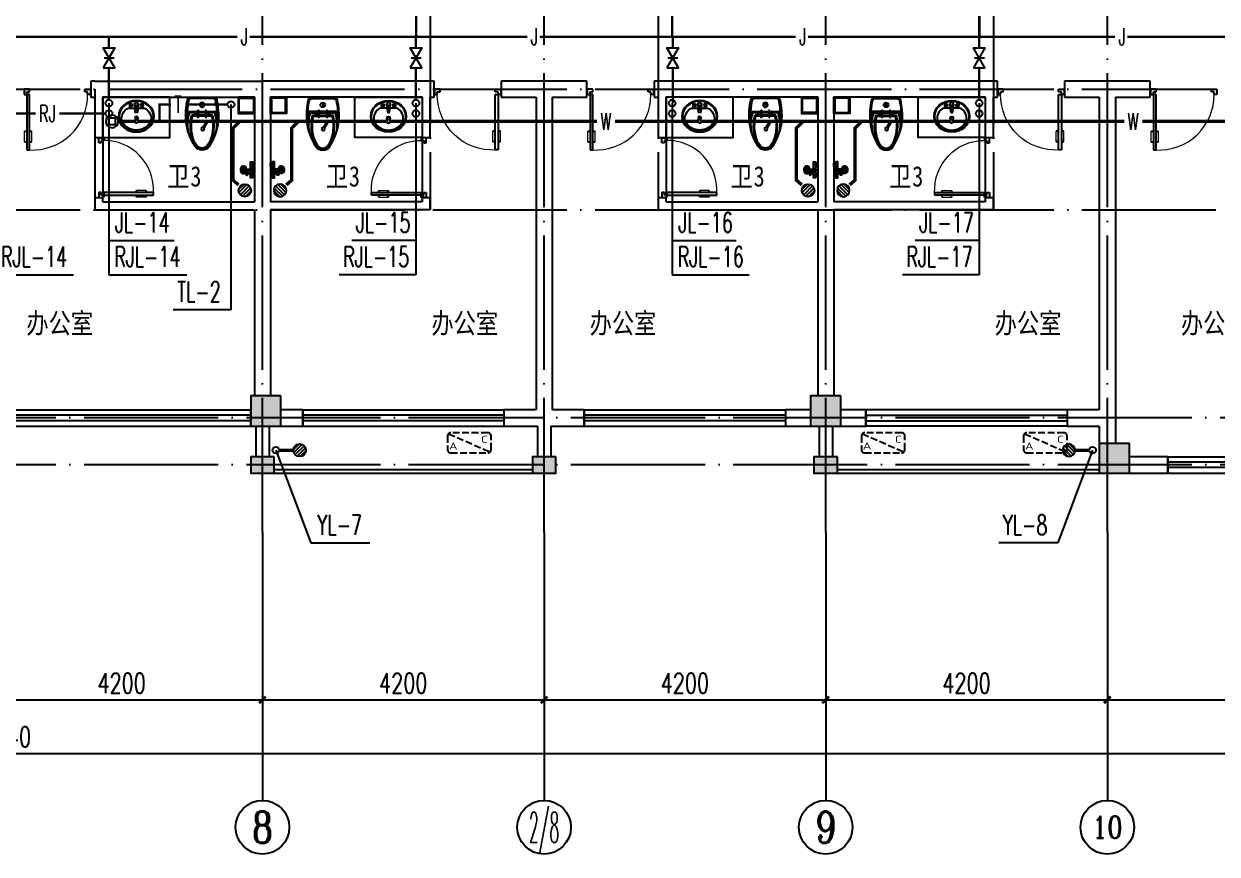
# Model space of a CAD drawing. Extents: x -216126 to 1846968, y -229642 to 543368.
# Drawn here: x 413039 to 430834, y 308683 to 321057 of the extents above; entities that cross this region are included whole.
import ezdxf
from ezdxf.enums import TextEntityAlignment as Align

# ---------------------------------------------------------------- set-up
doc = ezdxf.new("R2010")
doc.units = 0
doc.header["$LTSCALE"] = 1000
doc.header["$MEASUREMENT"] = 0
doc.linetypes.add('DASH', pattern=[0.35, 0.25, -0.1])
doc.linetypes.add('DOTE', pattern=[2.42, 2, -0.2, 0.02, -0.2])
doc.layers.get('Defpoints').update_dxf_attribs({"color": 250})
for name, color, linetype in [('AXIS', 171, 'Continuous'), ('AXIS_TEXT', 7, 'Continuous'), ('COLUMN', 9, 'Continuous'), ('DIM_热给水', 3, 'Continuous'), ('DIM_给水', 3, 'Continuous'), ('DIM_通气', 3, 'Continuous'), ('DIM_雨水', 3, 'Continuous'), ('DOTE', 8, 'DOTE'), ('EQUIP_地漏', 7, 'Continuous'), ('EQUIP_污水', 7, 'Continuous'), ('PIPE-污水', 2, 'Continuous'), ('PIPE-热给水', 5, 'Continuous'), ('PIPE-给水', 3, 'Continuous'), ('PIPE-通气', 3, 'Continuous'), ('PIPE-雨水', 4, 'Continuous'), ('PM洁具与厨具', 8, 'Continuous'), ('PUB_HATCH', 8, 'Continuous'), ('PUB_TEXT', 7, 'Continuous'), ('S_WALL', 9, 'Continuous'), ('TEXT_污水', 7, 'Continuous'), ('TEXT_热给水', 7, 'Continuous'), ('TEXT_给水', 7, 'Continuous'), ('TEXT_通气', 7, 'Continuous'), ('TWT_TEXT', 7, 'Continuous'), ('VALVE_给水', 7, 'Continuous'), ('VPIPE-热给水', 5, 'Continuous'), ('VPIPE-给水', 3, 'Continuous'), ('VPIPE-通气', 3, 'Continuous'), ('VPIPE-雨水', 4, 'Continuous'), ('WALL', 9, 'Continuous'), ('WINDOW', 8, 'Continuous'), ('室外线条', 151, 'Continuous'), ('空调', 200, 'Continuous')]:
    doc.layers.add(name, color=color, linetype=linetype)
doc.styles.add('_TCH_AXIS', font='COMPLEX', dxfattribs={"bigfont": 'GBCBIG'})
doc.styles.add('_TCH_DIM_T3', font='SIMPLEX', dxfattribs={"width": 0.705882, "bigfont": 'GBCBIG'})
doc.styles.add('_TWT_PIPETEXT', font='COMPLEX', dxfattribs={"width": 0.8, "height": 2.5, "bigfont": 'HZTXT'})
doc.styles.add('_TWT_SERIAL', font='COMPLEX', dxfattribs={"width": 0.8, "height": 3, "bigfont": 'HZTXT'})
doc.styles.add('COMPLEX', font='COMPLEX')
doc.styles.add('HZTXT', font='tssdeng.shx', dxfattribs={"width": 0.7, "bigfont": 'hztxt.shx'})
doc.styles.add('宋体', font='', dxfattribs={"width": 0.8})
doc.styles.get('宋体').set_extended_font_data('SimSun')
doc.dimstyles.new('_TCH_ARCH&&100', dxfattribs={"dimtxt": 297.5, "dimasz": 100, "dimexe": 250, "dimexo": 300, "dimgap": 100, "dimtad": 1, "dimdec": 0, "dimzin": 0, "dimdsep": 46, "dimtxsty": '_TCH_DIM_T3', "dimblk": 'ARCHTICK', "dimcen": 0.09, "dimclrt": 7, "dimazin": 2, "dimtfac": 1, "dimtdec": 0, "dimtix": 1, "dimtmove": 2, "dimatfit": 3, "dimfxl": 0, "dimtolj": 1, "dimtzin": 0, "dimarcsym": 0})

# ---------------------------------------------------------------- blocks, each defined once
blk = doc.blocks.new('卫生间排气道-BPW6-w')
at = {"layer": 'PM洁具与厨具'}
for points in [[(120, 0), (120, -240), (-120, -240), (-120, 0)], [(105, -25), (95, -15), (-95, -15), (-105, -25), (-105, -215), (-95, -225), (95, -225), (105, -215)]]:
    blk.add_lwpolyline(points, close=True, dxfattribs=at)
blk = doc.blocks.new('A$C180E387A')
at = {"layer": '空调', "linetype": 'DASH', "ltscale": 0.4}
blk.add_line((15, 285), (635, 15), dxfattribs=at)
blk.add_lwpolyline([(50, 0), (600, 0, 0.414214), (650, 50), (650, 250, 0.414214), (600, 300), (50, 300, 0.414214), (0, 250), (0, 50, 0.414214)], format="xyb", close=True, dxfattribs=at)
at = {"layer": '空调', "style": 'HZTXT', "width": 1.428571}
for s, text_generation_flag, p in [('C', 6, (500, 150)), ('A', 4, (150, 50))]:
    blk.add_text(s, height=105, rotation=180, dxfattribs=dict(at, text_generation_flag=text_generation_flag)).set_placement(p)
blk = doc.blocks.new('洗脸盆-470x530')
at = {"layer": 'PM洁具与厨具', "color": 11}
for p, q in [((-12, -60), (-8, -150)), ((12, -60), (8, -150))]:
    blk.add_line(p, q, dxfattribs=at)
at = {"layer": 'PM洁具与厨具', "color": 130}
for points in [[(-115, -115, 0.156075), (-145, -124)], [(145, -124, 0.156075), (115, -115), (23, -115)]]:
    blk.add_lwpolyline(points, format="xyb", dxfattribs=at)
blk.add_lwpolyline([(-23, -115), (-115, -115)], dxfattribs=at)
at = {"layer": 'PM洁具与厨具', "color": 11}
blk.add_lwpolyline([(30, -60, 1), (-30, -60), (-17, -165, 0.862374), (17, -165)], format="xyb", close=True, dxfattribs=at)
for centre, radius in [((-85, -70), 22.5), ((-85, -70), 17.5), ((85, -70), 22.5), ((85, -70), 17.5), ((0, -260), 25), ((0, -260), 20)]:
    blk.add_circle(centre, radius, dxfattribs=at)
at = {"layer": 'PM洁具与厨具'}
blk.add_ellipse((0, -235), major_axis=(265, 0), ratio=0.886792, dxfattribs=at)
at = {"layer": 'PM洁具与厨具', "color": 11}
blk.add_ellipse((0, -235), major_axis=(255, 0), ratio=0.882353, dxfattribs=at)
at = {"layer": 'PM洁具与厨具', "color": 130}
blk.add_ellipse((0, -260), major_axis=(220, 0), ratio=0.818182, start_param=2.287513, end_param=7.137266, dxfattribs=at)
blk = doc.blocks.new('坐便器-480x790')
at = {"layer": 'PM洁具与厨具', "color": 11}
for p, q in [((-1, -80), (-1, -150)), ((1, -80), (1, -150)), ((-110, -265), (-110, -230)), ((-100, -265), (-100, -230)), ((-90, -265), (-90, -230)), ((90, -265), (90, -230)), ((100, -265), (100, -230)), ((110, -265), (110, -230))]:
    blk.add_line(p, q, dxfattribs=at)
at = {"layer": 'PM洁具与厨具', "color": 130}
blk.add_line((-154, -265), (154, -265), dxfattribs=at)
at = {"layer": 'PM洁具与厨具', "color": 8}
for p, q in [((-146, -275), (146, -275)), ((-143, -280), (143, -280))]:
    blk.add_line(p, q, dxfattribs=at)
at = {"layer": 'PM洁具与厨具'}
for points in [[(105, -733, 0.116498), (241, -356, 0.067215), (219, -40, 0.353588), (170, 0), (-170, 0, 0.353588), (-219, -40, 0.067215), (-241, -356, 0.116498), (-105, -733, 0.53931), (105, -733)], [(-241, -203, 0.433445), (-216, -230), (216, -230, 0.433445), (241, -203)]]:
    blk.add_lwpolyline(points, format="xyb", dxfattribs=at)
at = {"layer": 'PM洁具与厨具', "color": 130}
for points in [[(227, -204, -0.435336), (217, -215), (-217, -215, -0.435336), (-227, -204, -0.034952), (-204, -43, -0.353588), (-170, -15), (170, -15, -0.353588), (204, -43, -0.034952)], [(222, -205, -0.435336), (217, -210), (-217, -210, -0.435336), (-222, -205, -0.034952), (-199, -44, -0.353588), (-170, -20), (170, -20, -0.353588), (199, -44, -0.034952)]]:
    blk.add_lwpolyline(points, format="xyb", close=True, dxfattribs=at)
at = {"layer": 'PM洁具与厨具'}
for points in [[(-62, -192), (-57, -192), (-57, -302), (-62, -302)], [(63, -192), (58, -192), (58, -302), (63, -302)]]:
    blk.add_lwpolyline(points, close=True, dxfattribs=at)
at = {"layer": 'PM洁具与厨具', "color": 11}
blk.add_circle((0, -115), 35, dxfattribs=at)
at = {"layer": 'PM洁具与厨具'}
for centre, radius, start, end in [((272, -378), 499, 162.7765, 194.5487), ((305, -405), 520, 160.3502, 198.1465), ((-305, -405), 520, 341.8535, 19.6498), ((-272, -378), 499, 345.4513, 17.2235)]:
    blk.add_arc(centre, radius, start, end, dxfattribs=at)
at = {"layer": 'PM洁具与厨具', "color": 130}
blk.add_ellipse((0, -430), major_axis=(0, 345), ratio=0.507246, start_param=1.072123, end_param=5.211062, dxfattribs=at)
at = {"layer": 'PM洁具与厨具', "color": 8}
for major_axis, ratio, start_param, end_param in [((0, 335), 0.492537, 1.089773, 5.193412), ((0, 330), 0.484848, 1.098934, 5.184251)]:
    blk.add_ellipse((0, -430), major_axis=major_axis, ratio=ratio, start_param=start_param, end_param=end_param, dxfattribs=at)
blk = doc.blocks.new('花洒组合-L345')
at = {"layer": 'PM洁具与厨具', "color": 120}
for p, q in [((-55, -171), (-55, -151)), ((-30, -151), (-30, -141)), ((62, -107), (23, -68)), ((30, -151), (30, -141)), ((55, -171), (55, -151))]:
    blk.add_line(p, q, dxfattribs=at)
for points in [[(-50, 0), (-100, 0), (-100, -15), (-50, -15)], [(50, 0), (100, 0), (100, -15), (50, -15)], [(-2, -75), (2, -75), (2, -100), (-2, -100)]]:
    blk.add_lwpolyline(points, close=True, dxfattribs=at)
for points in [[(-18, -60), (-120, -60), (-120, -30), (-88, -30)], [(-62, -30), (-13, -30)], [(18, -30), (62, -30)], [(88, -30), (120, -30), (120, -60), (42, -60)]]:
    blk.add_lwpolyline(points, dxfattribs=at)
for points in [[(-62, -15), (-88, -15), (-88, -30, 1), (-62, -30)], [(8, -130, -1), (-8, -130), (-8, -45, -1), (8, -45)], [(-2, -45, -1), (2, -45), (2, -75), (-2, -75)], [(62, -15), (88, -15), (88, -30, -1), (62, -30)]]:
    blk.add_lwpolyline(points, format="xyb", close=True, dxfattribs=at)
blk.add_lwpolyline([(8, -81), (62, -124, 0.8), (79, -107), (18, -30, 0.441557), (-12, -29), (-16, -33, 0.441557), (-15, -63), (-8, -69)], format="xyb", dxfattribs=at)
for centre, radius, start, end in [((0, -45), 15, 300, 240), ((0, -120), 7.5, 180, 0), ((0, -136), 5, 180, 0)]:
    blk.add_arc(centre, radius, start, end, dxfattribs=at)
for centre, major_axis, ratio, start_param, end_param in [((0, -151), (-55, 0), 0.636364, 4.849179, 10.858784), ((0, -171), (-55, 0), 0.636364, 0, 3.141593), ((0, -151), (-40, 0), 0.5, 5.35589, 10.352073), ((0, -151), (-35, 0), 0.428571, 5.742086, 9.965877), ((0, -141), (-30, 0), 0.333333, 4.963191, 10.744772), ((0, -151), (-30, 0), 0.333333, 0, 3.141593), ((0, -141), (-25, 0), 0.2, 4.913705, 10.794258)]:
    blk.add_ellipse(centre, major_axis=major_axis, ratio=ratio, start_param=start_param, end_param=end_param, dxfattribs=at)
blk = doc.blocks.new('A$C7A050CD1')
at = {"layer": 'PM洁具与厨具', "rotation": 270}
blk.add_blockref('花洒组合-L345', (0, 0), dxfattribs=at)
blk = doc.blocks.new('$TCHSYS$WIN2D')
for p, q in [((-0.5, 0.5), (0.5, 0.5)), ((-0.5, 0.5), (-0.5, -0.5)), ((0.5, 0.5), (0.5, -0.5)), ((0.5, 0.1667), (-0.5, 0.1667)), ((0.5, -0.1667), (-0.5, -0.1667)), ((-0.5, -0.5), (0.5, -0.5))]:
    blk.add_line(p, q)
blk = doc.blocks.new('$WINLIB2D$00000001')
at = {"color": 0}
for points in [[(-0.5, 0.5), (-0.5, -0.5)], [(-0.5, 0.5), (0.5, 0.5)], [(0.5, -0.5), (0.5, 0.5)], [(0.5, 0.1667), (-0.5, 0.1667)], [(0.5, -0.1667), (-0.5, -0.1667)], [(-0.5, -0.5), (0.5, -0.5)]]:
    blk.add_lwpolyline(points, dxfattribs=at)
blk = doc.blocks.new('$DorLib2D$00000009')
for p, q in [((0.413, 0.905), (0.413, 0.081)), ((0.454, 0.905), (0.413, 0.905)), ((0.454, 0.081), (0.454, 0.905)), ((0.413, 0.782), (0.378, 0.782)), ((0.489, 0.782), (0.454, 0.782)), ((0.413, 0.624), (0.378, 0.624)), ((0.489, 0.624), (0.454, 0.624)), ((-0.494, 0.081), (-0.453, 0.081)), ((-0.494, -0.002), (-0.494, 0.081)), ((-0.453, 0.081), (-0.453, 0.039)), ((-0.453, 0.039), (-0.412, 0.039)), ((-0.412, 0.039), (-0.412, -0.002)), ((0.413, 0.081), (0.454, 0.081)), ((0.454, 0.039), (0.413, 0.039)), ((0.413, 0.039), (0.413, -0.002)), ((0.495, 0.081), (0.454, 0.081)), ((0.454, 0.081), (0.454, 0.039)), ((0.495, -0.002), (0.495, 0.081)), ((-0.494, -0.002), (-0.494, -0.002)), ((-0.412, -0.002), (-0.494, -0.002)), ((0.413, -0.002), (0.495, -0.002)), ((0.495, -0.002), (0.495, -0.002))]:
    blk.add_line(p, q)
at = {"lineweight": 13}
for p, q in [((0.378, 0.782), (0.378, 0.624)), ((0.489, 0.782), (0.489, 0.624))]:
    blk.add_line(p, q, dxfattribs=at)
blk.add_arc((0.372, 0.082), 0.825, 87.134, 180.0717, dxfattribs=at)
blk = doc.blocks.new('_FZH')
blk.add_lwpolyline([(-0.5, -0.5), (0.5, -0.5), (0.5, 0.5), (-0.5, 0.5)], close=True)
at = {"layer": 'PUB_HATCH'}
blk.add_solid([(-0.5, -0.5), (0.5, -0.5), (-0.5, 0.5), (0.5, 0.5)], dxfattribs=at)
blk = doc.blocks.new('_AXISO')
blk.add_circle((0, 0), 0.5)
at = {"layer": 'AXIS_TEXT', "style": 'COMPLEX', "width": 1.041667}
blk.add_attdef('A', text='', height=0.56, dxfattribs=at).set_placement((-0.25, -0.28), (0.25, -0.28), align=Align.FIT)
blk = doc.blocks.new('_ArchTick')
at = {"color": 0, "linetype": 'ByBlock', "const_width": 0.4}
blk.add_lwpolyline([(-0.5, -0.5), (0.5, 0.5)], dxfattribs=at)
blk = doc.blocks.new('*D411')
at = {"layer": 'AXIS', "color": 0, "lineweight": -2}
for p, q in [((390977, 313183), (390977, 309933)), ((434417, 313183), (434417, 309933)), ((390977, 310183), (434417, 310183))]:
    blk.add_line(p, q, dxfattribs=at)
at = {"layer": 'Defpoints', "color": 0}
for p in [(390977, 313483), (434417, 313483), (434417, 310183)]:
    blk.add_point(p, dxfattribs=at)
at = {"layer": 'AXIS', "color": 0, "lineweight": -2, "xscale": 100, "yscale": 100, "zscale": 100, "rotation": 180}
blk.add_blockref('_ArchTick', (390977, 310183), dxfattribs=at)
at = {"layer": 'AXIS', "color": 0, "lineweight": -2, "xscale": 100, "yscale": 100, "zscale": 100}
blk.add_blockref('_ArchTick', (434417, 310183), dxfattribs=at)
at = {"layer": 'AXIS', "color": 7, "insert": (412697, 310432), "char_height": 297.5, "attachment_point": 5, "style": '_TCH_DIM_T3'}
blk.add_mtext('\\A1;43440', dxfattribs=at)
blk = doc.blocks.new('*D419')
at = {"layer": 'AXIS', "color": 0, "lineweight": -2}
for p, q in [((412397, 313183), (412397, 310733)), ((416597, 313183), (416597, 310733)), ((412397, 310983), (416597, 310983))]:
    blk.add_line(p, q, dxfattribs=at)
at = {"layer": 'Defpoints', "color": 0}
for p in [(412397, 313483), (416597, 313483), (416597, 310983)]:
    blk.add_point(p, dxfattribs=at)
at = {"layer": 'AXIS', "color": 0, "lineweight": -2, "xscale": 100, "yscale": 100, "zscale": 100, "rotation": 180}
blk.add_blockref('_ArchTick', (412397, 310983), dxfattribs=at)
at = {"layer": 'AXIS', "color": 0, "lineweight": -2, "xscale": 100, "yscale": 100, "zscale": 100}
blk.add_blockref('_ArchTick', (416597, 310983), dxfattribs=at)
at = {"layer": 'AXIS', "color": 7, "insert": (414497, 311232), "char_height": 297.5, "attachment_point": 5, "style": '_TCH_DIM_T3'}
blk.add_mtext('\\A1;4200', dxfattribs=at)
blk = doc.blocks.new('*D420')
at = {"layer": 'AXIS', "color": 0, "lineweight": -2}
for p, q in [((416597, 313183), (416597, 310733)), ((420797, 313183), (420797, 310733)), ((416597, 310983), (420797, 310983))]:
    blk.add_line(p, q, dxfattribs=at)
at = {"layer": 'Defpoints', "color": 0}
for p in [(416597, 313483), (420797, 313483), (420797, 310983)]:
    blk.add_point(p, dxfattribs=at)
at = {"layer": 'AXIS', "color": 0, "lineweight": -2, "xscale": 100, "yscale": 100, "zscale": 100, "rotation": 180}
blk.add_blockref('_ArchTick', (416597, 310983), dxfattribs=at)
at = {"layer": 'AXIS', "color": 0, "lineweight": -2, "xscale": 100, "yscale": 100, "zscale": 100}
blk.add_blockref('_ArchTick', (420797, 310983), dxfattribs=at)
at = {"layer": 'AXIS', "color": 7, "insert": (418697, 311232), "char_height": 297.5, "attachment_point": 5, "style": '_TCH_DIM_T3'}
blk.add_mtext('\\A1;4200', dxfattribs=at)
blk = doc.blocks.new('*D421')
at = {"layer": 'AXIS', "color": 0, "lineweight": -2}
for p, q in [((420797, 313183), (420797, 310733)), ((424997, 313183), (424997, 310733)), ((420797, 310983), (424997, 310983))]:
    blk.add_line(p, q, dxfattribs=at)
at = {"layer": 'Defpoints', "color": 0}
for p in [(420797, 313483), (424997, 313483), (424997, 310983)]:
    blk.add_point(p, dxfattribs=at)
at = {"layer": 'AXIS', "color": 0, "lineweight": -2, "xscale": 100, "yscale": 100, "zscale": 100, "rotation": 180}
blk.add_blockref('_ArchTick', (420797, 310983), dxfattribs=at)
at = {"layer": 'AXIS', "color": 0, "lineweight": -2, "xscale": 100, "yscale": 100, "zscale": 100}
blk.add_blockref('_ArchTick', (424997, 310983), dxfattribs=at)
at = {"layer": 'AXIS', "color": 7, "insert": (422897, 311232), "char_height": 297.5, "attachment_point": 5, "style": '_TCH_DIM_T3'}
blk.add_mtext('\\A1;4200', dxfattribs=at)
blk = doc.blocks.new('*D422')
at = {"layer": 'AXIS', "color": 0, "lineweight": -2}
for p, q in [((424997, 313183), (424997, 310733)), ((429197, 313183), (429197, 310733)), ((424997, 310983), (429197, 310983))]:
    blk.add_line(p, q, dxfattribs=at)
at = {"layer": 'Defpoints', "color": 0}
for p in [(424997, 313483), (429197, 313483), (429197, 310983)]:
    blk.add_point(p, dxfattribs=at)
at = {"layer": 'AXIS', "color": 0, "lineweight": -2, "xscale": 100, "yscale": 100, "zscale": 100, "rotation": 180}
blk.add_blockref('_ArchTick', (424997, 310983), dxfattribs=at)
at = {"layer": 'AXIS', "color": 0, "lineweight": -2, "xscale": 100, "yscale": 100, "zscale": 100}
blk.add_blockref('_ArchTick', (429197, 310983), dxfattribs=at)
at = {"layer": 'AXIS', "color": 7, "insert": (427097, 311232), "char_height": 297.5, "attachment_point": 5, "style": '_TCH_DIM_T3'}
blk.add_mtext('\\A1;4200', dxfattribs=at)
blk = doc.blocks.new('*D423')
at = {"layer": 'AXIS', "color": 0, "lineweight": -2}
for p, q in [((429197, 313183), (429197, 310733)), ((433997, 313183), (433997, 310733)), ((429197, 310983), (433997, 310983))]:
    blk.add_line(p, q, dxfattribs=at)
at = {"layer": 'Defpoints', "color": 0}
for p in [(429197, 313483), (433997, 313483), (433997, 310983)]:
    blk.add_point(p, dxfattribs=at)
at = {"layer": 'AXIS', "color": 0, "lineweight": -2, "xscale": 100, "yscale": 100, "zscale": 100, "rotation": 180}
blk.add_blockref('_ArchTick', (429197, 310983), dxfattribs=at)
at = {"layer": 'AXIS', "color": 0, "lineweight": -2, "xscale": 100, "yscale": 100, "zscale": 100}
blk.add_blockref('_ArchTick', (433997, 310983), dxfattribs=at)
at = {"layer": 'AXIS', "color": 7, "insert": (431597, 311232), "char_height": 297.5, "attachment_point": 5, "style": '_TCH_DIM_T3'}
blk.add_mtext('\\A1;4800', dxfattribs=at)
blk = doc.blocks.new('$TwtSys$00000141')
for p, q in [((-94, 8), (-10, 92)), ((-94, 8), (-10, 92)), ((-87, -35), (35, 87)), ((-87, -35), (35, 87)), ((-66, -66), (66, 66)), ((-66, -66), (66, 66)), ((-32, -87), (88, 33)), ((-32, -87), (88, 33)), ((11, -92), (92, -11)), ((11, -92), (92, -11))]:
    blk.add_line(p, q)
blk.add_circle((0, 0), 94)
blk.add_circle((0, 0), 94)
blk = doc.blocks.new('$TwtSys$00000147')
blk.add_circle((0, 0, 0), 1)
blk = doc.blocks.new('$TwtSys$00000136')
at = {"elevation": 0}
blk.add_lwpolyline([(-51, 45), (51, 45), (51, -49), (-51, -49)], close=True, dxfattribs=at)
blk.add_circle((0, 0, 0), 93.8)
blk = doc.blocks.new('$VALVE$00000296')
for points in [[(-125, 72), (-125, -72), (125, 72), (125, -72), (-125, 72)], [(0, 60), (0, -64)]]:
    blk.add_lwpolyline(points)
for p in [(-125, 0), (125, 0)]:
    blk.add_point(p)

msp = doc.modelspace()

# ---------------------------------------------------------------- hatches: boundary and pattern name
at = {"layer": 'PIPE-污水', "linetype": 'Continuous'}
for points in [[(416159.3, 319504), (416141.6, 319521.7), (416134.3, 319514.4)], [(416159.3, 319504), (416134.3, 319504), (416134.3, 319514.4)], [(417034.2, 319504), (417016.5, 319521.7), (417009.2, 319514.4)], [(417034.2, 319504), (417009.2, 319504), (417009.2, 319514.4)], [(424559.3, 319504), (424541.6, 319521.7), (424534.3, 319514.4)], [(424559.3, 319504), (424534.3, 319504), (424534.3, 319514.4)], [(425434.2, 319504), (425416.5, 319521.7), (425409.2, 319514.4)], [(425434.2, 319504), (425409.2, 319504), (425409.2, 319514.4)], [(416159.3, 318728.3), (416142.8, 318709.5), (416134.3, 318717)], [(416159.3, 318728.3), (416134.3, 318728.3), (416134.3, 318717)], [(417034.2, 318728.3), (417050.7, 318709.5), (417059.2, 318717)], [(417034.2, 318728.3), (417059.2, 318728.3), (417059.2, 318717)], [(424559.3, 318728.3), (424542.8, 318709.5), (424534.3, 318717)], [(424559.3, 318728.3), (424534.3, 318728.3), (424534.3, 318717)], [(425434.2, 318728.3), (425450.7, 318709.5), (425459.2, 318717)], [(425434.2, 318728.3), (425459.2, 318728.3), (425459.2, 318717)]]:
    msp.add_hatch(color=256, dxfattribs=at).paths.add_polyline_path(points)
at = {"layer": 'PIPE-通气', "linetype": 'Continuous'}
for points in [[(415063.5, 319856), (415063.5, 319873.5), (415046, 319873.5)], [(415063.5, 319856), (415046, 319856), (415046, 319873.5)]]:
    msp.add_hatch(color=256, dxfattribs=at).paths.add_polyline_path(points)

# ---------------------------------------------------------------- linework, layer by layer
at = {"layer": 'AXIS'}
for p, q in [((416596.8, 313483.5), (416596.8, 309483.5)), ((420796.8, 313483.5), (420796.8, 309483.5)), ((424996.8, 313483.5), (424996.8, 309483.5)), ((429196.8, 313483.5), (429196.8, 309483.5))]:
    msp.add_line(p, q, dxfattribs=at)
at = {"layer": 'DIM_热给水'}
for p, q in [((414308, 319720.4), (414308, 317317)), ((418885.5, 319720.4), (418885.5, 317317)), ((422708, 319720.4), (422708, 317317)), ((427285.5, 319720.4), (427285.5, 317317)), ((412616.8, 317317, 3000), (413780.6, 317317, 3000)), ((414308, 317317), (415471.8, 317317)), ((418885.5, 317317), (417739.4, 317317)), ((422708, 317317), (423854.1, 317317)), ((427285.5, 317317), (426139.4, 317317))]:
    msp.add_line(p, q, dxfattribs=at)
at = {"layer": 'DIM_给水'}
for p, q in [((414308, 319877.4), (414308, 317827.5)), ((418885.5, 319877.4), (418885.5, 317827.5)), ((422708, 319877.4), (422708, 317827.5)), ((427285.5, 319877.4), (427285.5, 317827.5)), ((414308, 317827.5), (415280.1, 317827.5)), ((418885.5, 317827.5), (417930.4, 317827.5)), ((422708, 317827.5), (423663.1, 317827.5)), ((427285.5, 317827.5), (426330.4, 317827.5))]:
    msp.add_line(p, q, dxfattribs=at)
at = {"layer": 'DIM_通气'}
for p, q in [((416128, 319856), (416128, 316796.5)), ((416128, 316796.5), (415265, 316796.5))]:
    msp.add_line(p, q, dxfattribs=at)
at = {"layer": 'DIM_雨水'}
for p, q in [((416796.5, 314703), (417317.3, 313321)), ((428976.8, 314703), (428456, 313321)), ((417317.3, 313321), (418196.8, 313321)), ((428456, 313321), (427576.5, 313321))]:
    msp.add_line(p, q, dxfattribs=at)
at = {"layer": 'DOTE'}
for p, q in [((416596.8, 313483.5), (416596.8, 328383.5)), ((420796.8, 313483.5), (420796.8, 328383.5)), ((424996.8, 313483.5), (424996.8, 328383.5)), ((429196.8, 313483.5), (429196.8, 328383.5)), ((419096.8, 323983.5), (419096.8, 318283.5)), ((422496.8, 323983.5), (422496.8, 318283.5)), ((427496.8, 323983.5), (427496.8, 318283.5)), ((390096.8, 320083.5), (435296.8, 320083.5)), ((414096.8, 320083.5), (414096.8, 318283.5)), ((390096.8, 318283.5), (435296.8, 318283.5)), ((435296.8, 315183.5), (390096.8, 315183.5)), ((435296.8, 314483.5), (390096.8, 314483.5))]:
    msp.add_line(p, q, dxfattribs=at)
at = {"layer": 'PIPE-污水', "linetype": 'Continuous', "const_width": 50}
for points in [[(414691.8, 319604), (414447.5, 319604)], [(415772.5, 319604), (414741.8, 319604)], [(415719.2, 319513.5), (415772.5, 319604)], [(416259.3, 319604), (415772.5, 319604)], [(416159.3, 319504), (416259.3, 319604)], [(417134.2, 319604), (416259.3, 319604)], [(417034.2, 319504), (417134.2, 319604)], [(417570.5, 319604), (417134.2, 319604)], [(417517.2, 319513.5), (417570.5, 319604)], [(418451.8, 319604), (417570.5, 319604)], [(421588.2, 319604), (418501.8, 319604)], [(423091.8, 319604), (421855.8, 319604)], [(424170.5, 319604), (423141.8, 319604)], [(424117.2, 319513.5), (424170.5, 319604)], [(424659.3, 319604), (424170.5, 319604)], [(424559.3, 319504), (424659.3, 319604)], [(425534.2, 319604), (424659.3, 319604)], [(425434.2, 319504), (425534.2, 319604)], [(425970.5, 319604), (425534.2, 319604)], [(425917.2, 319513.5), (425970.5, 319604)], [(426851.8, 319604), (425970.5, 319604)], [(429448.7, 319604), (426901.8, 319604)], [(431491.8, 319604), (429716.3, 319604)], [(416159.3, 319504), (416159.3, 318728.3)], [(417034.2, 319504), (417034.2, 318728.3)], [(424559.3, 319504), (424559.3, 318728.3)], [(425434.2, 319504), (425434.2, 318728.3)], [(416240, 318657.7), (416159.3, 318728.3)], [(416953.5, 318657.7), (417034.2, 318728.3)], [(424640, 318657.7), (424559.3, 318728.3)], [(425353.5, 318657.7), (425434.2, 318728.3)]]:
    msp.add_lwpolyline(points, dxfattribs=at)
at = {"layer": 'PIPE-热给水', "linetype": 'Continuous', "const_width": 35}
for points in [[(412666.8, 319720.4), (413214.3, 319720.4)], [(413565.7, 319720.4), (414258, 319720.4)]]:
    msp.add_lwpolyline(points, dxfattribs=at)
at = {"layer": 'PIPE-给水', "linetype": 'Continuous', "const_width": 35}
for points in [[(418887.5, 321290.5), (418887.5, 320866.5)], [(422706, 321290.5), (422706, 320866.5)], [(427287.5, 321290.5), (427287.5, 320866.5)], [(412067.9, 320866.5), (414308, 320866.5)], [(414308, 320702), (414308, 320866.5)], [(414308, 320866.5), (416222.1, 320866.5)], [(416405.9, 320866.5), (418885.5, 320866.5)], [(418885.5, 320702), (418885.5, 320866.5)], [(418885.5, 320866.5), (418887.5, 320866.5)], [(418887.5, 320866.5), (420547.6, 320866.5)], [(420731.4, 320866.5), (422706, 320866.5)], [(422706, 320866.5), (422715, 320866.5)], [(422715, 320702), (422715, 320866.5)], [(422715, 320866.5), (424549.6, 320866.5)], [(424733.4, 320866.5), (427285.5, 320866.5)], [(427285.5, 320702), (427285.5, 320866.5)], [(427285.5, 320866.5), (427287.5, 320866.5)], [(427287.5, 320866.5), (429312.1, 320866.5)], [(429495.9, 320866.5), (431708, 320866.5)], [(414308, 319927.4), (414308, 320402)], [(418885.5, 319927.4), (418885.5, 320402)], [(422715, 319877.4), (422715, 320402)], [(427285.5, 319927.4), (427285.5, 320402)]]:
    msp.add_lwpolyline(points, dxfattribs=at)
at = {"layer": 'PIPE-通气', "linetype": 'Continuous', "const_width": 35}
for points in [[(415233.4, 319856), (415063.5, 319856)], [(415063.5, 319856), (415063.5, 319604)], [(416078, 319856), (415447.7, 319856)]]:
    msp.add_lwpolyline(points, dxfattribs=at)
at = {"layer": 'PIPE-雨水', "linetype": 'Continuous', "const_width": 50}
for points in [[(416846.5, 314703), (417057.3, 314703)], [(428926.8, 314703), (428716, 314703)]]:
    msp.add_lwpolyline(points, dxfattribs=at)
at = {"layer": 'PM洁具与厨具'}
for points in [[(415216.8, 319963.7), (414216.8, 319963.5), (414216.8, 319363.5), (415216.8, 319363.5)], [(417976.7, 319963.7), (418976.8, 319963.5), (418976.8, 319363.5), (417976.8, 319363.5)], [(423616.8, 319963.7), (422616.8, 319963.5), (422616.8, 319363.5), (423616.8, 319363.5)], [(426376.7, 319963.7), (427376.8, 319963.5), (427376.8, 319363.5), (426376.8, 319363.5)]]:
    msp.add_lwpolyline(points, close=True, dxfattribs=at)
at = {"layer": 'VPIPE-热给水', "linetype": 'Continuous'}
for centre in [(414308, 319720.4), (418885.5, 319720.4), (422708, 319720.4), (427285.5, 319720.4)]:
    msp.add_circle(centre, 50, dxfattribs=at)
at = {"layer": 'VPIPE-给水', "linetype": 'Continuous'}
for centre in [(414308, 319877.4), (418885.5, 319877.4), (422708, 319877.4), (427285.5, 319877.4)]:
    msp.add_circle(centre, 50, dxfattribs=at)
at = {"layer": 'VPIPE-通气', "linetype": 'Continuous'}
msp.add_circle((416128, 319856), 50, dxfattribs=at)
at = {"layer": 'VPIPE-雨水', "linetype": 'Continuous'}
for centre in [(416796.5, 314703), (428976.8, 314703)]:
    msp.add_circle(centre, 50, dxfattribs=at)
at = {"layer": 'WALL'}
for p, q in [((414096.8, 320203.5), (414036.8, 320203.5)), ((414036.8, 320203.5), (414036.8, 319963.5)), ((414096.8, 320203.5), (414396.8, 320203.5)), ((414396.8, 320203.5), (416596.8, 320203.5)), ((419096.8, 320203.5), (416596.8, 320203.5)), ((419156.8, 320203.5), (419096.8, 320203.5)), ((419156.8, 319963.5), (419156.8, 320203.5)), ((420796.8, 320203.5), (420156.8, 320203.5)), ((420156.8, 320203.5), (420156.8, 319963.5)), ((421436.8, 320203.5), (420796.8, 320203.5)), ((421436.8, 319963.5), (421436.8, 320203.5)), ((422496.8, 320203.5), (422436.8, 320203.5)), ((422436.8, 320203.5), (422436.8, 319963.5)), ((424996.8, 320203.5), (422496.8, 320203.5)), ((427496.8, 320203.5), (424996.8, 320203.5)), ((427556.8, 320203.5), (427496.8, 320203.5)), ((427556.8, 319963.5), (427556.8, 320203.5)), ((429196.8, 320203.5), (428556.8, 320203.5)), ((428556.8, 320203.5), (428556.8, 319963.5)), ((429836.8, 320203.5), (429196.8, 320203.5)), ((429836.8, 319963.5), (429836.8, 320203.5)), ((414036.8, 319963.5), (414096.8, 319963.5)), ((414096.8, 319963.5), (414096.8, 319363.5)), ((414216.8, 319363.5), (414216.8, 319963.5)), ((414216.8, 319963.5), (414396.8, 319963.5)), ((414396.8, 319963.5), (416476.8, 319963.5)), ((416476.8, 319963.5), (416476.8, 318403.5)), ((416716.8, 319963.5), (416716.8, 318403.5)), ((418976.8, 319963.5), (416716.8, 319963.5)), ((418976.8, 319963.5), (418976.8, 319363.5)), ((419096.8, 319963.5), (419156.8, 319963.5)), ((419096.8, 319363.5), (419096.8, 319963.5)), ((420156.8, 319963.5), (420676.8, 319963.5)), ((420676.8, 319963.5), (420676.8, 315303.5)), ((420916.8, 319963.5), (420916.8, 315303.5)), ((420916.8, 319963.5), (421436.8, 319963.5)), ((422436.8, 319963.5), (422496.8, 319963.5)), ((422496.8, 319963.5), (422496.8, 319363.5)), ((424876.8, 319963.5), (422616.8, 319963.5)), ((422616.8, 319363.5), (422616.8, 319963.5)), ((424876.8, 319963.5), (424876.8, 318403.5)), ((425116.8, 319963.5), (425116.8, 318403.5)), ((427376.8, 319963.5), (425116.8, 319963.5)), ((427376.8, 319963.5), (427376.8, 319363.5)), ((427496.8, 319963.5), (427556.8, 319963.5)), ((427496.8, 319363.5), (427496.8, 319963.5)), ((428556.8, 319963.5), (429076.8, 319963.5)), ((429076.8, 319963.5), (429076.8, 315303.5)), ((429316.8, 319963.5), (429316.8, 315183.5)), ((429316.8, 319963.5), (429836.8, 319963.5)), ((414096.8, 319363.5), (414216.8, 319363.5)), ((418976.8, 319363.5), (419096.8, 319363.5)), ((422496.8, 319363.5), (422616.8, 319363.5)), ((427376.8, 319363.5), (427496.8, 319363.5)), ((414216.8, 318463.5), (414096.8, 318463.5)), ((414096.8, 318463.5), (414096.8, 318283.5)), ((414216.8, 318403.5), (414216.8, 318463.5)), ((414216.8, 318403.5), (416476.8, 318403.5)), ((418976.8, 318403.5), (416716.8, 318403.5)), ((419096.8, 318463.5), (418976.8, 318463.5)), ((418976.8, 318463.5), (418976.8, 318403.5)), ((419096.8, 318283.5), (419096.8, 318463.5)), ((422616.8, 318463.5), (422496.8, 318463.5)), ((422496.8, 318463.5), (422496.8, 318283.5)), ((422616.8, 318403.5), (422616.8, 318463.5)), ((422616.8, 318403.5), (424876.8, 318403.5)), ((427376.8, 318403.5), (425116.8, 318403.5)), ((427496.8, 318463.5), (427376.8, 318463.5)), ((427376.8, 318463.5), (427376.8, 318403.5)), ((427496.8, 318283.5), (427496.8, 318463.5)), ((414096.8, 318283.5), (416476.8, 318283.5)), ((416476.8, 318283.5), (416476.8, 315513.5)), ((416716.8, 318283.5), (416716.8, 315513.5)), ((419096.8, 318283.5), (416716.8, 318283.5)), ((422496.8, 318283.5), (424876.8, 318283.5)), ((424876.8, 318283.5), (424876.8, 315513.5)), ((425116.8, 318283.5), (425116.8, 315513.5)), ((427496.8, 318283.5), (425116.8, 318283.5)), ((417196.8, 315303.5), (416871.8, 315303.5)), ((417196.8, 315063.5), (417196.8, 315303.5)), ((420676.8, 315303.5), (420196.8, 315303.5)), ((420196.8, 315303.5), (420196.8, 315063.5)), ((421396.8, 315303.5), (420916.8, 315303.5)), ((421396.8, 315063.5), (421396.8, 315303.5)), ((424771.8, 315303.5), (424396.8, 315303.5)), ((424396.8, 315303.5), (424396.8, 315063.5)), ((425596.8, 315303.5), (425221.8, 315303.5)), ((425596.8, 315063.5), (425596.8, 315303.5)), ((429076.8, 315303.5), (428596.8, 315303.5)), ((428596.8, 315303.5), (428596.8, 315063.5)), ((429316.8, 315183.5), (429316.8, 314803.5)), ((416496.8, 315063.5), (416496.8, 314603.5)), ((416696.8, 315063.5), (416696.8, 314603.5)), ((416871.8, 315063.5), (417196.8, 315063.5)), ((420196.8, 315063.5), (420696.8, 315063.5)), ((420696.8, 315063.5), (420696.8, 314603.5)), ((420896.8, 315063.5), (421396.8, 315063.5)), ((420896.8, 315063.5), (420896.8, 314603.5)), ((424396.8, 315063.5), (424771.8, 315063.5)), ((424896.8, 315063.5), (424896.8, 314603.5)), ((425096.8, 315063.5), (425096.8, 314603.5)), ((425221.8, 315063.5), (425596.8, 315063.5)), ((428596.8, 315063.5), (429076.8, 315063.5)), ((429076.8, 315063.5), (429076.8, 314803.5)), ((430096.8, 314603.5), (429526.8, 314603.5)), ((430096.8, 314363.5), (430096.8, 314603.5)), ((429526.8, 314363.5), (430096.8, 314363.5))]:
    msp.add_line(p, q, dxfattribs=at)
at = {"layer": 'WINDOW', "color": 8}
for p, q in [((414216.8, 319363.5), (414216.8, 318463.5)), ((418976.8, 319363.5), (418976.8, 318463.5)), ((422616.8, 319363.5), (422616.8, 318463.5)), ((427376.8, 319363.5), (427376.8, 318463.5))]:
    msp.add_line(p, q, dxfattribs=at)
at = {"layer": '室外线条'}
for p, q in [((416771.8, 314413.5), (420621.8, 314413.5)), ((416771.8, 314363.5), (420621.8, 314363.5)), ((425171.8, 314413.5), (429076.8, 314413.5)), ((425171.8, 314363.5), (429076.8, 314363.5))]:
    msp.add_line(p, q, dxfattribs=at)

# ---------------------------------------------------------------- block references
at = {"layer": 'AXIS'}
ref = msp.add_blockref('_AXISO', (416596.8, 309083.5), dxfattribs=dict(at, xscale=800, yscale=800, zscale=800))
ref.add_attrib('A', '8', dxfattribs={"layer": 'AXIS_TEXT', "height": 465.9, "style": '_TCH_AXIS'}).set_placement((416441.4, 308850.5), (416752.1, 308850.5), align=Align.FIT)
ref = msp.add_blockref('_AXISO', (420796.8, 309083.5), dxfattribs=dict(at, xscale=800, yscale=800, zscale=800))
ref.add_attrib('A', '2/8', dxfattribs={"layer": 'AXIS_TEXT', "height": 452.55, "style": '_TCH_AXIS', "width": 0.375}).set_placement((420570.5, 308857.2), (421023, 308857.2), align=Align.FIT)
ref = msp.add_blockref('_AXISO', (424996.8, 309083.5), dxfattribs=dict(at, xscale=800, yscale=800, zscale=800))
ref.add_attrib('A', '9', dxfattribs={"layer": 'AXIS_TEXT', "height": 465.9, "style": '_TCH_AXIS'}).set_placement((424841.4, 308850.5), (425152.1, 308850.5), align=Align.FIT)
ref = msp.add_blockref('_AXISO', (429196.8, 309083.5), dxfattribs=dict(at, xscale=800, yscale=800, zscale=800))
ref.add_attrib('A', '10', dxfattribs={"layer": 'AXIS_TEXT', "height": 328.45, "style": '_TCH_AXIS'}).set_placement((428970, 308919.2), (429423.5, 308919.2), align=Align.FIT)
at = {"layer": 'COLUMN', "rotation": 180}
for p, xscale, yscale, zscale in [((416646.8, 315288.5), 450, 450, 450), ((424996.8, 315288.5), 449.9999999999418, 450, 450), ((429301.8, 314583.5), 450, 440, 440), ((416596.8, 314483.5), 350, 240, 240), ((420796.8, 314483.5), 350, 240, 240), ((424996.8, 314483.5), 350, 240, 240)]:
    msp.add_blockref('_FZH', p, dxfattribs=dict(at, xscale=xscale, yscale=yscale, zscale=zscale))
at = {"layer": 'EQUIP_地漏', "rotation": 180}
for p in [(416334, 318575.4), (424734, 318575.4), (417151.3, 314703)]:
    msp.add_blockref('$TwtSys$00000141', p, dxfattribs=at)
at = {"layer": 'EQUIP_地漏', "yscale": -1}
for p in [(416859.5, 318575.4), (425259.5, 318575.4), (428622, 314703)]:
    msp.add_blockref('$TwtSys$00000141', p, dxfattribs=at)
at = {"layer": 'EQUIP_污水', "yscale": -1}
msp.add_blockref('$TwtSys$00000136', (414353.5, 319604), dxfattribs=at)
at = {"layer": 'EQUIP_污水', "xscale": 25, "yscale": -25, "zscale": 25}
for p in [(414716.8, 319604), (418476.8, 319604), (423116.8, 319604), (426876.8, 319604)]:
    msp.add_blockref('$TwtSys$00000147', p, dxfattribs=at)
at = {"layer": 'EQUIP_污水', "xscale": 25, "yscale": -25, "zscale": 25, "rotation": 180}
for p in [(415706.5, 319492), (417504.5, 319492), (424104.5, 319492), (425904.5, 319492)]:
    msp.add_blockref('$TwtSys$00000147', p, dxfattribs=at)
at = {"layer": 'PM洁具与厨具', "xscale": -1}
for name, p in [('坐便器-480x790', (415696.8, 319963.5)), ('坐便器-480x790', (424096.8, 319963.5)), ('洗脸盆-470x530', (414716.8, 319913.7)), ('洗脸盆-470x530', (423116.8, 319913.7))]:
    msp.add_blockref(name, p, dxfattribs=at)
at = {"layer": 'PM洁具与厨具', "xscale": -1, "rotation": 180}
for p in [(416356.8, 319723.5), (424756.8, 319723.5)]:
    msp.add_blockref('卫生间排气道-BPW6-w', p, dxfattribs=at)
at = {"layer": 'PM洁具与厨具', "rotation": 180}
for p in [(416836.8, 319723.5), (425236.8, 319723.5)]:
    msp.add_blockref('卫生间排气道-BPW6-w', p, dxfattribs=at)
at = {"layer": 'PM洁具与厨具'}
for name, p in [('坐便器-480x790', (417496.7, 319963.5)), ('坐便器-480x790', (425896.7, 319963.5)), ('洗脸盆-470x530', (418476.8, 319913.7)), ('洗脸盆-470x530', (426876.8, 319913.7))]:
    msp.add_blockref(name, p, dxfattribs=at)
at = {"layer": 'S_WALL'}
for p in [(416476.8, 318883.5), (424876.8, 318883.5)]:
    msp.add_blockref('A$C7A050CD1', p, dxfattribs=at)
at = {"layer": 'S_WALL', "xscale": -1}
for p in [(416716.8, 318883.5), (425116.8, 318883.5)]:
    msp.add_blockref('A$C7A050CD1', p, dxfattribs=at)
at = {"layer": 'VALVE_给水', "xscale": 1.2, "yscale": 1.2, "zscale": 1.2, "rotation": 90}
for p in [(414308, 320552), (418885.5, 320552), (422715, 320552), (427285.5, 320552)]:
    msp.add_blockref('$VALVE$00000296', p, dxfattribs=at)
at = {"layer": 'WINDOW', "color": 8}
for p, xscale, yscale, zscale, rotation in [((413536.8, 320083.5), -1000, -1000, -1000, 359.9999999999941), ((419656.8, 320083.5), -1000, 1000, -1000, 180.000000000002), ((421936.8, 320083.5), 1000, 1000, 1000, 180.0000000000039), ((428056.8, 320083.5), -1000, 1000, -1000, 179.9999999999922), ((430336.8, 320083.5), 1000, 1000, 1000, 180.0000000000014), ((414156.8, 318913.5), 900, 900, 900, 270.0000000000963), ((419036.8, 318913.5), 900, -900, 900, 269.9999999999037), ((422556.8, 318913.5), 900, 900, 900, 270.0000000000963), ((427436.8, 318913.5), 900, -900, 900, 269.9999999999037)]:
    msp.add_blockref('$DorLib2D$00000009', p, dxfattribs=dict(at, xscale=xscale, yscale=yscale, zscale=zscale, rotation=rotation))
at = {"layer": 'WINDOW', "yscale": -240}
for name, p, xscale, zscale, rotation in [('$WINLIB2D$00000001', (412396.8, 315183.5), -8050, -8050, 180), ('$TCHSYS$WIN2D', (418696.8, 315183.5), -3000, -3000, 180.0000000000087), ('$TCHSYS$WIN2D', (422896.8, 315183.5), -3000, -3000, 179.9999999999952), ('$TCHSYS$WIN2D', (427096.8, 315183.5), 3000, 3000, 179.9999999999984), ('$TCHSYS$WIN2D', (431596.8, 314483.5), -3000, -3000, 179.9999999999979)]:
    msp.add_blockref(name, p, dxfattribs=dict(at, xscale=xscale, zscale=zscale, rotation=rotation))
at = {"layer": '空调'}
for p in [(419356.8, 314663.5), (425528.4, 314663.5), (427946.8, 314663.5)]:
    msp.add_blockref('A$C180E387A', p, dxfattribs=at)

# ---------------------------------------------------------------- texts
at = {"layer": 'PUB_TEXT', "style": '宋体', "width": 0.8}
for s, p in [('卫', (415175.9, 318633.5)), ('3', (415521.6, 318633.5)), ('卫', (417540.9, 318633.5)), ('3', (417886.6, 318633.5)), ('卫', (423575.9, 318633.5)), ('3', (423921.6, 318633.5)), ('卫', (425940.9, 318633.5)), ('3', (426286.6, 318633.5)), ('办公室', (413076.4, 316443.5)), ('办公室', (419116.6, 316443.5)), ('办公室', (421476.4, 316443.5)), ('办公室', (427516.6, 316443.5)), ('办公室', (430293.6, 316443.5))]:
    msp.add_text(s, height=303.8, dxfattribs=at).set_placement(p)
at = {"layer": 'TEXT_污水', "style": '_TWT_PIPETEXT', "width": 0.64}
for p in [(421638.2, 319479), (429498.7, 319479)]:
    msp.add_text('W', height=250, dxfattribs=at).set_placement(p)
at = {"layer": 'TEXT_热给水', "style": '_TWT_PIPETEXT', "width": 0.64}
msp.add_text('RJ', height=250, dxfattribs=at).set_placement((413264.3, 319595.4))
at = {"layer": 'TEXT_给水', "style": '_TWT_PIPETEXT', "width": 0.64}
for p in [(416272.1, 320741.5), (420597.6, 320741.5), (424599.6, 320741.5), (429362.1, 320741.5)]:
    msp.add_text('J', height=250, dxfattribs=at).set_placement(p)
at = {"layer": 'TEXT_通气', "style": '_TWT_PIPETEXT', "width": 0.64}
msp.add_text('T', height=250, dxfattribs=at).set_placement((415283.4, 319731))
at = {"layer": 'TWT_TEXT', "style": '_TWT_SERIAL', "width": 0.64}
for s, p in [('JL-14', (414397.2, 317947.5)), ('JL-15', (417990.4, 317947.5)), ('JL-16', (422798.5, 317947.5)), ('JL-17', (426390.4, 317947.5)), ('RJL-14', (412696.6, 317437, 3000)), ('RJL-14', (414387.8, 317437)), ('RJL-15', (417799.4, 317437)), ('RJL-16', (422788.4, 317437)), ('RJL-17', (426199.4, 317437)), ('TL-2', (415325, 316916.5)), ('YL-7', (417414.5, 313441)), ('YL-8', (427636.5, 313441))]:
    msp.add_text(s, height=300, dxfattribs=at).set_placement(p)

# ---------------------------------------------------------------- dimensions: what is measured, and where the dimension line sits
at = {"layer": 'AXIS'}
for p1, p2, distance, picture, middle in [((390976.8, 313483.5), (434416.8, 313483.5), -3300, '*D411', (412696.8, 310432.2)), ((412396.8, 313483.5), (416596.8, 313483.5), -2500, '*D419', (414496.8, 311232.2)), ((416596.8, 313483.5), (420796.8, 313483.5), -2500, '*D420', (418696.8, 311232.2)), ((420796.8, 313483.5), (424996.8, 313483.5), -2500, '*D421', (422896.8, 311232.2)), ((424996.8, 313483.5), (429196.8, 313483.5), -2500, '*D422', (427096.8, 311232.2)), ((429196.8, 313483.5), (433996.8, 313483.5), -2500, '*D423', (431596.8, 311232.2))]:
    dim = msp.add_aligned_dim(p1=p1, p2=p2, distance=distance, dimstyle='_TCH_ARCH&&100', dxfattribs=at)
    dim.commit()
    dim.dimension.update_dxf_attribs({"geometry": picture, "text_midpoint": middle})

doc.saveas('drawing.dxf')
